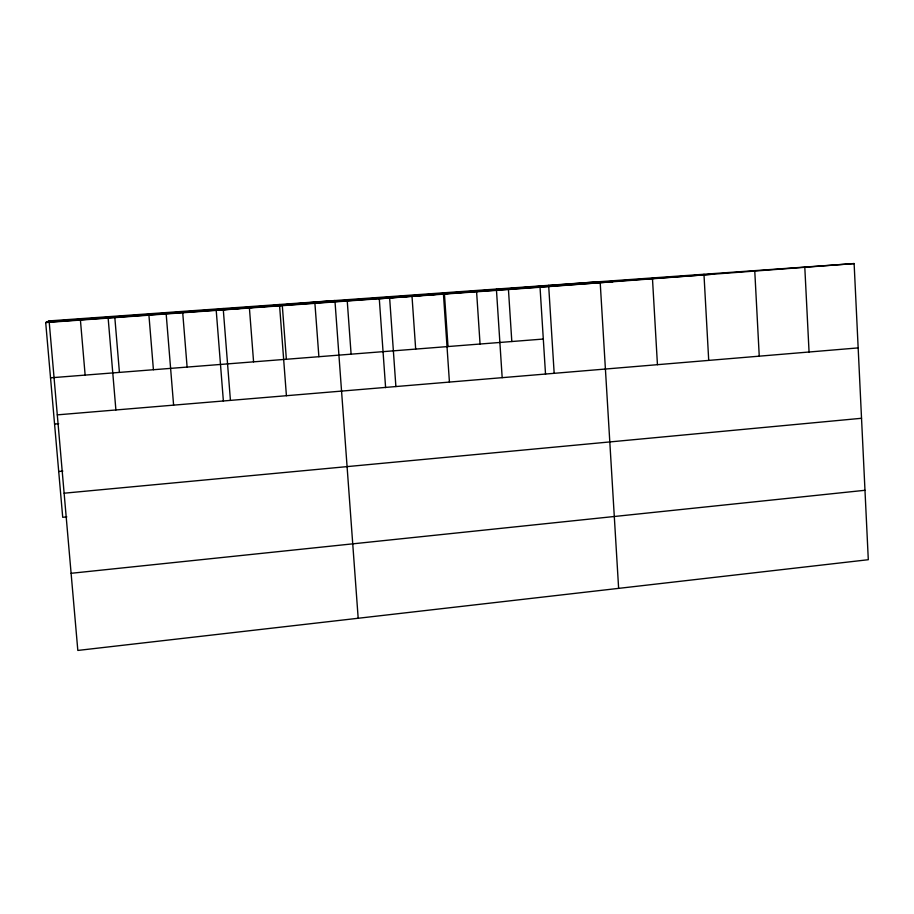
<?xml version="1.0" encoding="UTF-8"?>
<svg xmlns="http://www.w3.org/2000/svg" width="914" height="914" viewBox="0 0 914 914"><rect width="100%" height="100%" fill="white"/><g stroke="black" fill="none" stroke-linecap="round" stroke-linejoin="round"><path stroke-width="1.37" d="M66.825 516.901L62.712 517.301L45.7 322.562L49.105 320.905L854.122 263.563L868.3 559.711L77.827 650.437L49.105 320.905M71.109 573.295L864.975 490.292M64.117 493.206L861.525 418.281M58.702 471.487L62.838 471.11M54.566 424.062L58.702 423.708M57.296 414.865L858.155 347.903M50.521 377.825L543.304 339.048M45.7 322.562L540.037 287.259L854.122 263.563M47.551 321.659L714.291 274.109M46.465 322.185L612.94 281.752M80.421 320.083L85.139 375.106M114.833 317.626L119.426 372.398M108.035 316.712L115.895 409.963M148.925 315.193L153.415 369.724M182.72 312.771L187.107 367.074M166.062 312.577L173.603 405.142M223.393 401.212L216.218 310.383L334.924 300.546L358.185 618.252M249.408 308.007L253.578 361.841M223.199 308.509L230.431 400.389M282.312 305.664L286.368 359.259M279.49 304.499L286.413 395.705M314.919 303.334L318.883 356.7M347.251 301.026L351.102 354.175M389.547 296.65L395.888 386.553M385.605 387.65L379.287 298.741L600.144 281.649L618.629 588.365M412.02 296.399L415.676 349.091M444.444 294.079L448.009 346.543M443.359 292.823L449.425 382.075M496.393 289.041L502.174 377.665M476.594 291.783L480.056 344.018M508.447 289.51L511.817 341.528M548.64 285.328L554.17 373.323M540.037 287.259L545.532 374.272M652.436 277.925L657.44 364.686M703.963 274.257L708.716 360.39M754.747 270.635L759.248 356.174M804.788 267.071L809.061 352.004"/></g></svg>
